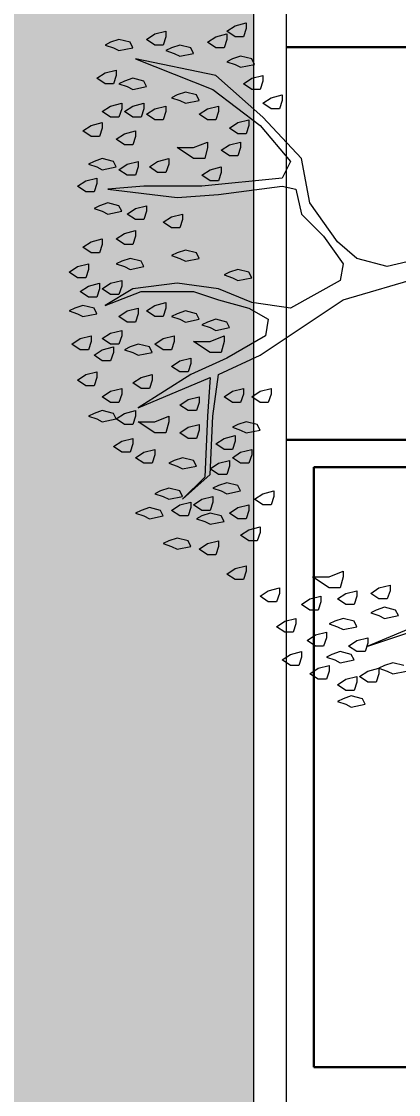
# Model space of a CAD drawing. Header units: millimetres. Extents: x 3006 to 6000, y 1661 to 3774.
# Drawn here: x 4733.035 to 4734.419, y 1850.971 to 1854.906 of the extents above; entities that cross this region are included whole.
import ezdxf

# ---------------------------------------------------------------- set-up
doc = ezdxf.new("R2010")
doc.units = ezdxf.units.MM
doc.header["$LTSCALE"] = 10
for name, color, linetype, lineweight in [('.20', 130, 'Continuous', 20), ('.30', 50, 'Continuous', 30), ('COTAS', 230, 'Continuous', 15), ('VEGETACION', 84, 'Continuous', 15)]:
    doc.layers.add(name, color=color, linetype=linetype, lineweight=lineweight)
doc.layers.add('.20 hachura', color=185, linetype='Continuous')
doc.styles.add('Texto Wilian', font='himalaya.ttf')
doc.dimstyles.new('Cota 1-200 Exter WMJ', dxfattribs={"dimtxt": 0.32, "dimasz": 0.13, "dimexe": 0.05, "dimexo": 0.3, "dimgap": 0.03, "dimtad": 1, "dimzin": 1, "dimtxsty": 'Texto Wilian', "dimblk": 'BOXFILLED', "dimcen": 0, "dimclrd": 230, "dimclre": 230, "dimclrt": 104, "dimazin": 0, "dimtfac": 1, "dimtix": 1, "dimtmove": 0, "dimatfit": 3, "dimfxl": 0.4, "dimfxlon": 1, "dimlwd": 20, "dimarcsym": 2})

# ---------------------------------------------------------------- blocks, each defined once
blk = doc.blocks.new('_BoxFilled')
at = {"color": 0, "linetype": 'ByBlock', "lineweight": -2}
blk.add_line((-0.5, 0), (-1, 0), dxfattribs=at)
at = {"color": 0, "linetype": 'ByBlock'}
blk.add_solid([(-0.5, 0.5), (0.5, 0.5), (-0.5, -0.5), (0.5, -0.5)], dxfattribs=at)
blk = doc.blocks.new('*D827')
at = {"layer": 'COTAS', "color": 230, "lineweight": -2, "ltscale": 10, "transparency": 16777216}
for p, q in [((4740.6899, 1932.7725), (4741.1399, 1932.7725)), ((4740.6899, 1832.7489), (4741.1399, 1832.7489))]:
    blk.add_line(p, q, dxfattribs=at)
at = {"layer": 'COTAS', "color": 230, "linetype": 'Continuous', "lineweight": 20, "ltscale": 10, "transparency": 16777216}
blk.add_line((4741.0899, 1832.8789), (4741.0899, 1932.6425), dxfattribs=at)
at = {"layer": 'Defpoints', "color": 0, "ltscale": 10, "transparency": 16777216}
for p in [(4739.9011, 1932.7725), (4741.0899, 1932.7725), (4734.4041, 1832.7489)]:
    blk.add_point(p, dxfattribs=at)
at = {"layer": 'COTAS', "color": 230, "lineweight": 20, "ltscale": 10, "transparency": 16777216, "xscale": 0.13, "yscale": 0.13, "zscale": 0.13}
for p, rotation in [((4741.0899, 1932.7725), 90), ((4741.0899, 1832.7489), 270)]:
    blk.add_blockref('_BoxFilled', p, dxfattribs=dict(at, rotation=rotation))
at = {"layer": 'COTAS', "color": 104, "ltscale": 10, "transparency": 16777216, "insert": (4740.8606, 1882.7607), "char_height": 0.32, "attachment_point": 5, "rotation": 90, "style": 'Texto Wilian'}
blk.add_mtext('100,02', dxfattribs=at)
blk = doc.blocks.new('asfgjkosdfgiosdjfg')
at = {"layer": 'VEGETACION'}
for p, q in [((1.7921, 18.0495), (1.8739, 18.0699)), ((1.8739, 18.0699), (1.8739, 18.029)), ((2.3239, 18.0699), (2.3853, 18.1109)), ((2.3853, 18.029), (2.3239, 18.0699)), ((2.3853, 18.1109), (2.4671, 18.1313)), ((2.4671, 18.0904), (2.4466, 18.029)), ((2.4671, 18.1313), (2.4671, 18.0904)), ((1.5262, 18.0086), (1.4648, 17.9881)), ((1.608, 17.9881), (1.5262, 18.0086)), ((1.7307, 18.0086), (1.7921, 18.0495)), ((1.7921, 17.9677), (1.7307, 18.0086)), ((1.8739, 18.029), (1.8534, 17.9677)), ((2.1807, 17.9881), (2.2421, 18.029)), ((2.2421, 18.029), (2.3239, 18.0495)), ((2.3239, 18.0086), (2.3034, 17.9472)), ((2.3239, 18.0495), (2.3239, 18.0086)), ((2.4466, 18.029), (2.3853, 18.029)), ((1.4648, 17.9881), (1.4239, 17.9677)), ((1.4239, 17.9677), (1.4852, 17.9472)), ((1.4852, 17.9472), (1.5262, 17.9268)), ((1.5262, 17.9268), (1.6284, 17.9472)), ((1.6284, 17.9472), (1.608, 17.9881)), ((1.8534, 17.9677), (1.7921, 17.9677)), ((1.9148, 17.9472), (1.8739, 17.9268)), ((1.8739, 17.9268), (1.9353, 17.9063)), ((1.9762, 17.9677), (1.9148, 17.9472)), ((2.058, 17.9472), (1.9762, 17.9677)), ((2.0784, 17.9063), (2.058, 17.9472)), ((2.2421, 17.9472), (2.1807, 17.9881)), ((2.3034, 17.9472), (2.2421, 17.9472)), ((1.6489, 17.8654), (2.2216, 17.6404)), ((2.2421, 17.7427), (1.6489, 17.8654)), ((1.9353, 17.9063), (1.9762, 17.8859)), ((1.9762, 17.8859), (2.0784, 17.9063)), ((2.3648, 17.8654), (2.3239, 17.8449)), ((2.3239, 17.8449), (2.3853, 17.8245)), ((2.4262, 17.8859), (2.3648, 17.8654)), ((2.508, 17.8654), (2.4262, 17.8859)), ((2.5284, 17.8245), (2.508, 17.8654)), ((1.3625, 17.7222), (1.4239, 17.7631)), ((1.4239, 17.7631), (1.5057, 17.7836)), ((1.5057, 17.7836), (1.5057, 17.7427)), ((2.3853, 17.8245), (2.4262, 17.804)), ((2.4262, 17.804), (2.5284, 17.8245)), ((1.4239, 17.6813), (1.3625, 17.7222)), ((1.4852, 17.6813), (1.4239, 17.6813)), ((1.5057, 17.7427), (1.4852, 17.6813)), ((1.5671, 17.7018), (1.5262, 17.6813)), ((1.5262, 17.6813), (1.5875, 17.6609)), ((1.6284, 17.7222), (1.5671, 17.7018)), ((1.7102, 17.7018), (1.6284, 17.7222)), ((1.7307, 17.6609), (1.7102, 17.7018)), ((2.5898, 17.4359), (2.2421, 17.7427)), ((2.4466, 17.6813), (2.508, 17.7222)), ((2.508, 17.6404), (2.4466, 17.6813)), ((2.508, 17.7222), (2.5898, 17.7427)), ((2.5898, 17.7018), (2.5694, 17.6404)), ((2.5898, 17.7427), (2.5898, 17.7018)), ((1.5875, 17.6609), (1.6284, 17.6404)), ((1.6284, 17.6404), (1.7307, 17.6609)), ((1.9557, 17.5995), (1.9148, 17.579)), ((2.0171, 17.6199), (1.9557, 17.5995)), ((2.0989, 17.5995), (2.0171, 17.6199)), ((2.1193, 17.5586), (2.0989, 17.5995)), ((2.2216, 17.6404), (2.5694, 17.3745)), ((2.5694, 17.6404), (2.508, 17.6404)), ((2.6512, 17.579), (2.733, 17.5995)), ((2.733, 17.5995), (2.733, 17.5586)), ((1.4034, 17.4768), (1.4648, 17.5177)), ((1.4648, 17.5177), (1.5466, 17.5381)), ((1.5466, 17.5381), (1.5466, 17.4972)), ((1.5671, 17.4768), (1.6284, 17.5177)), ((1.6284, 17.5177), (1.7102, 17.5381)), ((1.7102, 17.5381), (1.7102, 17.4972)), ((1.7921, 17.4972), (1.8739, 17.5177)), ((1.8739, 17.5177), (1.8739, 17.4768)), ((1.9148, 17.579), (1.9762, 17.5586)), ((1.9762, 17.5586), (2.0171, 17.5381)), ((2.0171, 17.5381), (2.1193, 17.5586)), ((2.1807, 17.4972), (2.2625, 17.5177)), ((2.2625, 17.5177), (2.2625, 17.4768)), ((2.5898, 17.5381), (2.6512, 17.579)), ((2.6512, 17.4972), (2.5898, 17.5381)), ((2.733, 17.5586), (2.7125, 17.4972)), ((1.4648, 17.4359), (1.4034, 17.4768)), ((1.5262, 17.4359), (1.4648, 17.4359)), ((1.5466, 17.4972), (1.5262, 17.4359)), ((1.6284, 17.4359), (1.5671, 17.4768)), ((1.6898, 17.4359), (1.6284, 17.4359)), ((1.7102, 17.4972), (1.6898, 17.4359)), ((1.7307, 17.4563), (1.7921, 17.4972)), ((1.7921, 17.4154), (1.7307, 17.4563)), ((1.8739, 17.4768), (1.8534, 17.4154)), ((2.1193, 17.4563), (2.1807, 17.4972)), ((2.1807, 17.4154), (2.1193, 17.4563)), ((2.2625, 17.4768), (2.2421, 17.4154)), ((2.8762, 17.129), (2.5898, 17.4359)), ((2.7125, 17.4972), (2.6512, 17.4972)), ((1.2602, 17.3336), (1.3216, 17.3745)), ((1.3216, 17.3745), (1.4034, 17.3949)), ((1.4034, 17.3949), (1.4034, 17.354)), ((1.8534, 17.4154), (1.7921, 17.4154)), ((2.2421, 17.4154), (2.1807, 17.4154)), ((2.3443, 17.354), (2.4057, 17.3949)), ((2.4057, 17.3949), (2.4875, 17.4154)), ((2.4875, 17.3745), (2.4671, 17.3131)), ((2.4875, 17.4154), (2.4875, 17.3745)), ((2.5694, 17.3745), (2.7944, 17.1086)), ((1.3216, 17.2927), (1.2602, 17.3336)), ((1.383, 17.2927), (1.3216, 17.2927)), ((1.4034, 17.354), (1.383, 17.2927)), ((1.5057, 17.2722), (1.5671, 17.3131)), ((1.5671, 17.3131), (1.6489, 17.3336)), ((1.6489, 17.2927), (1.6284, 17.2313)), ((1.6489, 17.3336), (1.6489, 17.2927)), ((2.4057, 17.3131), (2.3443, 17.354)), ((2.4671, 17.3131), (2.4057, 17.3131)), ((1.5671, 17.2313), (1.5057, 17.2722)), ((1.6284, 17.2313), (1.5671, 17.2313)), ((1.9557, 17.2109), (2.0784, 17.2109)), ((2.0784, 17.129), (1.9557, 17.2109)), ((2.0784, 17.2109), (2.1807, 17.2518)), ((2.1807, 17.2109), (2.1603, 17.129)), ((2.1807, 17.2518), (2.1807, 17.2109)), ((2.283, 17.1904), (2.3443, 17.2313)), ((2.3443, 17.2313), (2.4262, 17.2518)), ((2.4262, 17.2109), (2.4057, 17.1495)), ((2.4262, 17.2518), (2.4262, 17.2109)), ((1.4034, 17.129), (1.3421, 17.1086)), ((1.4852, 17.1086), (1.4034, 17.129)), ((1.8125, 17.1086), (1.8943, 17.129)), ((1.8943, 17.129), (1.8943, 17.0881)), ((2.1603, 17.129), (2.0784, 17.129)), ((2.3443, 17.1495), (2.283, 17.1904)), ((2.4057, 17.1495), (2.3443, 17.1495)), ((2.9375, 16.8018), (2.8762, 17.129)), ((1.3421, 17.1086), (1.3012, 17.0881)), ((1.3012, 17.0881), (1.3625, 17.0677)), ((1.3625, 17.0677), (1.4034, 17.0472)), ((1.4034, 17.0472), (1.5057, 17.0677)), ((1.5057, 17.0677), (1.4852, 17.1086)), ((1.5262, 17.0472), (1.5875, 17.0881)), ((1.5875, 17.0063), (1.5262, 17.0472)), ((1.5875, 17.0881), (1.6693, 17.1086)), ((1.6693, 17.0677), (1.6489, 17.0063)), ((1.6693, 17.1086), (1.6693, 17.0677)), ((1.7512, 17.0677), (1.8125, 17.1086)), ((1.8125, 17.0268), (1.7512, 17.0677)), ((1.8943, 17.0881), (1.8739, 17.0268)), ((2.1398, 17.0063), (2.2012, 17.0472)), ((2.2012, 17.0472), (2.283, 17.0677)), ((2.283, 17.0677), (2.283, 17.0268)), ((2.7944, 17.1086), (2.733, 16.9859)), ((1.2193, 16.9245), (1.2807, 16.9654)), ((1.2807, 16.9654), (1.3625, 16.9859)), ((1.3625, 16.9859), (1.3625, 16.9449)), ((1.6489, 17.0063), (1.5875, 17.0063)), ((1.8739, 17.0268), (1.8125, 17.0268)), ((2.2012, 16.9654), (2.1398, 17.0063)), ((2.733, 16.9859), (2.1398, 16.9245)), ((2.2625, 16.9654), (2.2012, 16.9654)), ((2.283, 17.0268), (2.2625, 16.9654)), ((1.2807, 16.8836), (1.2193, 16.9245)), ((1.3421, 16.8836), (1.2807, 16.8836)), ((1.3625, 16.9449), (1.3421, 16.8836)), ((1.7102, 16.9245), (1.4443, 16.904)), ((1.4443, 16.904), (1.9557, 16.8427)), ((2.1398, 16.9245), (1.7102, 16.9245)), ((2.2625, 16.8631), (2.733, 16.9245)), ((2.733, 16.9245), (2.8353, 16.904)), ((2.8353, 16.904), (2.8762, 16.7199)), ((1.4443, 16.8018), (1.383, 16.7813)), ((1.5262, 16.7813), (1.4443, 16.8018)), ((1.9557, 16.8427), (2.2625, 16.8631)), ((3.1421, 16.5154), (2.9375, 16.8018)), ((1.383, 16.7813), (1.3421, 16.7609)), ((1.3421, 16.7609), (1.4034, 16.7404)), ((1.4034, 16.7404), (1.4443, 16.7199)), ((1.4443, 16.7199), (1.5466, 16.7404)), ((1.5466, 16.7404), (1.5262, 16.7813)), ((1.5875, 16.7199), (1.6489, 16.7609)), ((1.6489, 16.7609), (1.7307, 16.7813)), ((1.7307, 16.7404), (1.7102, 16.679)), ((1.7307, 16.7813), (1.7307, 16.7404)), ((1.6489, 16.679), (1.5875, 16.7199)), ((1.7102, 16.679), (1.6489, 16.679)), ((1.8534, 16.6586), (1.9148, 16.6995)), ((1.9148, 16.6177), (1.8534, 16.6586)), ((1.9148, 16.6995), (1.9966, 16.7199)), ((1.9966, 16.679), (1.9762, 16.6177)), ((1.9966, 16.7199), (1.9966, 16.679)), ((2.8762, 16.7199), (3.0398, 16.5563)), ((1.5057, 16.5359), (1.5671, 16.5768)), ((1.5671, 16.5768), (1.6489, 16.5972)), ((1.6489, 16.5972), (1.6489, 16.5563)), ((1.9762, 16.6177), (1.9148, 16.6177)), ((1.2602, 16.4745), (1.3216, 16.5154)), ((1.3216, 16.5154), (1.4034, 16.5359)), ((1.4034, 16.4949), (1.383, 16.4336)), ((1.4034, 16.5359), (1.4034, 16.4949)), ((1.5671, 16.4949), (1.5057, 16.5359)), ((1.6284, 16.4949), (1.5671, 16.4949)), ((1.6489, 16.5563), (1.6284, 16.4949)), ((3.0398, 16.5563), (3.183, 16.3518)), ((3.2853, 16.3927), (3.1421, 16.5154)), ((1.3216, 16.4336), (1.2602, 16.4745)), ((1.383, 16.4336), (1.3216, 16.4336)), ((1.9557, 16.4336), (1.9148, 16.4131)), ((1.9148, 16.4131), (1.9762, 16.3927)), ((2.0171, 16.454), (1.9557, 16.4336)), ((2.0989, 16.4336), (2.0171, 16.454)), ((2.1193, 16.3927), (2.0989, 16.4336)), ((3.858, 16.4131), (3.5103, 16.3313)), ((1.158, 16.2904), (1.2193, 16.3313)), ((1.2193, 16.3313), (1.3012, 16.3518)), ((1.3012, 16.3518), (1.3012, 16.3109)), ((1.5466, 16.3722), (1.5057, 16.3518)), ((1.5057, 16.3518), (1.5671, 16.3313)), ((1.608, 16.3927), (1.5466, 16.3722)), ((1.5671, 16.3313), (1.608, 16.3109)), ((1.6898, 16.3722), (1.608, 16.3927)), ((1.608, 16.3109), (1.7102, 16.3313)), ((1.7102, 16.3313), (1.6898, 16.3722)), ((1.9762, 16.3927), (2.0171, 16.3722)), ((2.0171, 16.3722), (2.1193, 16.3927)), ((3.183, 16.3518), (3.1625, 16.229)), ((3.183, 16.0859), (4.0216, 16.3313)), ((3.5103, 16.3313), (3.2853, 16.3927)), ((1.2193, 16.2495), (1.158, 16.2904)), ((1.2807, 16.2495), (1.2193, 16.2495)), ((1.3012, 16.3109), (1.2807, 16.2495)), ((2.3443, 16.2904), (2.3034, 16.2699)), ((2.3034, 16.2699), (2.3648, 16.2495)), ((2.4057, 16.3109), (2.3443, 16.2904)), ((2.3648, 16.2495), (2.4057, 16.229)), ((2.4875, 16.2904), (2.4057, 16.3109)), ((2.4057, 16.229), (2.508, 16.2495)), ((2.508, 16.2495), (2.4875, 16.2904)), ((1.2398, 16.1472), (1.3012, 16.1881)), ((1.3012, 16.1881), (1.383, 16.2086)), ((1.383, 16.1677), (1.3625, 16.1063)), ((1.383, 16.2086), (1.383, 16.1677)), ((1.4034, 16.1677), (1.4648, 16.2086)), ((1.4648, 16.1268), (1.4034, 16.1677)), ((1.6284, 16.1677), (1.4239, 16.0449)), ((1.4648, 16.2086), (1.5466, 16.229)), ((1.5466, 16.1881), (1.5262, 16.1268)), ((1.5466, 16.229), (1.5466, 16.1881)), ((1.9557, 16.2086), (1.6284, 16.1677)), ((2.2625, 16.1677), (1.9557, 16.2086)), ((2.508, 16.0654), (2.2625, 16.1677)), ((3.1625, 16.229), (2.7944, 16.0245)), ((1.3012, 16.1063), (1.2398, 16.1472)), ((1.3625, 16.1063), (1.3012, 16.1063)), ((1.4239, 16.0449), (1.6898, 16.1472)), ((1.5262, 16.1268), (1.4648, 16.1268)), ((1.6898, 16.1472), (2.0784, 16.1472)), ((2.0784, 16.1472), (2.2625, 16.0859)), ((1.1989, 16.0245), (1.158, 16.004)), ((1.2602, 16.0449), (1.1989, 16.0245)), ((1.3421, 16.0245), (1.2602, 16.0449)), ((1.3625, 15.9836), (1.3421, 16.0245)), ((1.5875, 16.004), (1.6693, 16.0245)), ((1.6693, 16.0245), (1.6693, 15.9836)), ((1.7307, 16.004), (1.7921, 16.0449)), ((1.7921, 16.0449), (1.8739, 16.0654)), ((1.8739, 16.0245), (1.8534, 15.9631)), ((1.8739, 16.0654), (1.8739, 16.0245)), ((2.2625, 16.0859), (2.4875, 16.0245)), ((2.4875, 16.0245), (2.6307, 15.9427)), ((2.7944, 16.0245), (2.508, 16.0654)), ((2.5694, 15.6768), (3.183, 16.0859)), ((1.158, 16.004), (1.2193, 15.9836)), ((1.2193, 15.9836), (1.2602, 15.9631)), ((1.2602, 15.9631), (1.3625, 15.9836)), ((1.5262, 15.9631), (1.5875, 16.004)), ((1.5875, 15.9222), (1.5262, 15.9631)), ((1.6693, 15.9836), (1.6489, 15.9222)), ((1.7921, 15.9631), (1.7307, 16.004)), ((1.8534, 15.9631), (1.7921, 15.9631)), ((1.9557, 15.9836), (1.9148, 15.9631)), ((1.9148, 15.9631), (1.9762, 15.9427)), ((2.0171, 16.004), (1.9557, 15.9836)), ((1.9762, 15.9427), (2.0171, 15.9222)), ((2.0989, 15.9836), (2.0171, 16.004)), ((2.0171, 15.9222), (2.1193, 15.9427)), ((2.1193, 15.9427), (2.0989, 15.9836)), ((2.2421, 15.9427), (2.1807, 15.9222)), ((2.3239, 15.9222), (2.2421, 15.9427)), ((2.6307, 15.9427), (2.6103, 15.8199)), ((1.4648, 15.8404), (1.5466, 15.8609)), ((1.5466, 15.8609), (1.5466, 15.8199)), ((1.6489, 15.9222), (1.5875, 15.9222)), ((2.1807, 15.9222), (2.1398, 15.9018)), ((2.1398, 15.9018), (2.2012, 15.8813)), ((2.2012, 15.8813), (2.2421, 15.8609)), ((2.2421, 15.8609), (2.3443, 15.8813)), ((2.3443, 15.8813), (2.3239, 15.9222)), ((1.1784, 15.7586), (1.2398, 15.7995)), ((1.2398, 15.7995), (1.3216, 15.8199)), ((1.3216, 15.779), (1.3012, 15.7177)), ((1.3216, 15.8199), (1.3216, 15.779)), ((1.4034, 15.7995), (1.4648, 15.8404)), ((1.4648, 15.7586), (1.4034, 15.7995)), ((1.5466, 15.8199), (1.5262, 15.7586)), ((1.7921, 15.7586), (1.8534, 15.7995)), ((1.8534, 15.7995), (1.9353, 15.8199)), ((1.9353, 15.779), (1.9148, 15.7177)), ((1.9353, 15.8199), (1.9353, 15.779)), ((2.0784, 15.779), (2.2012, 15.779)), ((2.2012, 15.6972), (2.0784, 15.779)), ((2.2012, 15.779), (2.3034, 15.8199)), ((2.3034, 15.779), (2.283, 15.6972)), ((2.3034, 15.8199), (2.3034, 15.779)), ((2.6103, 15.8199), (2.3239, 15.6563)), ((1.2398, 15.7177), (1.1784, 15.7586)), ((1.3012, 15.7177), (1.2398, 15.7177)), ((1.3421, 15.6768), (1.4034, 15.7177)), ((1.4034, 15.7177), (1.4852, 15.7381)), ((1.5262, 15.7586), (1.4648, 15.7586)), ((1.4852, 15.6972), (1.4648, 15.6359)), ((1.4852, 15.7381), (1.4852, 15.6972)), ((1.608, 15.7381), (1.5671, 15.7177)), ((1.5671, 15.7177), (1.6284, 15.6972)), ((1.6693, 15.7586), (1.608, 15.7381)), ((1.6284, 15.6972), (1.6693, 15.6768)), ((1.7512, 15.7381), (1.6693, 15.7586)), ((1.6693, 15.6768), (1.7716, 15.6972)), ((1.7716, 15.6972), (1.7512, 15.7381)), ((1.8534, 15.7177), (1.7921, 15.7586)), ((1.9148, 15.7177), (1.8534, 15.7177)), ((2.283, 15.6972), (2.2012, 15.6972)), ((1.4034, 15.6359), (1.3421, 15.6768)), ((1.4648, 15.6359), (1.4034, 15.6359)), ((1.9148, 15.5949), (1.9762, 15.6359)), ((1.9762, 15.6359), (2.058, 15.6563)), ((2.058, 15.6154), (2.0375, 15.554)), ((2.3239, 15.6563), (2.058, 15.5336)), ((2.058, 15.6563), (2.058, 15.6154)), ((2.2625, 15.5336), (2.5694, 15.6768)), ((1.2193, 15.4927), (1.2807, 15.5336)), ((1.2807, 15.5336), (1.3625, 15.554)), ((1.3625, 15.554), (1.3625, 15.5131)), ((2.058, 15.5336), (1.6693, 15.2881)), ((1.6898, 15.5131), (1.7716, 15.5336)), ((1.7716, 15.5336), (1.7716, 15.4927)), ((1.9762, 15.554), (1.9148, 15.5949)), ((2.0375, 15.554), (1.9762, 15.554)), ((2.2216, 15.2268), (2.2625, 15.5336)), ((1.2807, 15.4518), (1.2193, 15.4927)), ((1.3625, 15.5131), (1.3421, 15.4518)), ((1.6284, 15.4722), (1.6898, 15.5131)), ((1.6898, 15.4313), (1.6284, 15.4722)), ((1.6693, 15.2881), (2.2012, 15.5131)), ((1.7716, 15.4927), (1.7512, 15.4313)), ((2.2012, 15.5131), (2.1807, 15.2268)), ((1.3421, 15.4518), (1.2807, 15.4518)), ((1.4034, 15.3699), (1.4648, 15.4109)), ((1.4648, 15.4109), (1.5466, 15.4313)), ((1.5466, 15.3904), (1.5262, 15.329)), ((1.5466, 15.4313), (1.5466, 15.3904)), ((1.7512, 15.4313), (1.6898, 15.4313)), ((2.3034, 15.3699), (2.3648, 15.4109)), ((2.3648, 15.4109), (2.4466, 15.4313)), ((2.4466, 15.3904), (2.4262, 15.329)), ((2.4466, 15.4313), (2.4466, 15.3904)), ((2.508, 15.3699), (2.5694, 15.4109)), ((2.5694, 15.4109), (2.6512, 15.4313)), ((2.6512, 15.3904), (2.6307, 15.329)), ((2.6512, 15.4313), (2.6512, 15.3904)), ((1.4648, 15.329), (1.4034, 15.3699)), ((1.5262, 15.329), (1.4648, 15.329)), ((1.9762, 15.3086), (2.0375, 15.3495)), ((2.0375, 15.2677), (1.9762, 15.3086)), ((2.0375, 15.3495), (2.1193, 15.3699)), ((2.1193, 15.329), (2.0989, 15.2677)), ((2.1193, 15.3699), (2.1193, 15.329)), ((2.3648, 15.329), (2.3034, 15.3699)), ((2.4262, 15.329), (2.3648, 15.329)), ((2.5694, 15.329), (2.508, 15.3699)), ((2.6307, 15.329), (2.5694, 15.329)), ((1.3421, 15.2472), (1.3012, 15.2268)), ((1.3012, 15.2268), (1.3625, 15.2063)), ((1.4034, 15.2677), (1.3421, 15.2472)), ((1.4852, 15.2472), (1.4034, 15.2677)), ((1.5057, 15.2063), (1.4852, 15.2472)), ((1.5057, 15.2063), (1.5671, 15.2472)), ((1.5671, 15.2472), (1.6489, 15.2677)), ((1.6489, 15.2268), (1.6284, 15.1654)), ((1.6489, 15.2677), (1.6489, 15.2268)), ((1.7921, 15.1859), (1.8943, 15.2268)), ((1.8943, 15.2268), (1.8943, 15.1859)), ((2.0989, 15.2677), (2.0375, 15.2677)), ((2.1807, 15.2268), (2.1603, 14.7768)), ((2.2012, 14.7972), (2.2216, 15.2268)), ((1.3625, 15.2063), (1.4034, 15.1859)), ((1.4034, 15.1859), (1.5057, 15.2063)), ((1.5671, 15.1654), (1.5057, 15.2063)), ((1.6284, 15.1654), (1.5671, 15.1654)), ((1.7921, 15.104), (1.6693, 15.1859)), ((1.6693, 15.1859), (1.7921, 15.1859)), ((1.8943, 15.1859), (1.8739, 15.104)), ((1.9762, 15.104), (2.0375, 15.145)), ((2.0375, 15.145), (2.1193, 15.1654)), ((2.1193, 15.1654), (2.1193, 15.1245)), ((2.4057, 15.1654), (2.3648, 15.145)), ((2.3648, 15.145), (2.4262, 15.1245)), ((2.4671, 15.1859), (2.4057, 15.1654)), ((2.5489, 15.1654), (2.4671, 15.1859)), ((2.5694, 15.1245), (2.5489, 15.1654)), ((1.5466, 15.0427), (1.6284, 15.0631)), ((1.6284, 15.0631), (1.6284, 15.0222)), ((1.8739, 15.104), (1.7921, 15.104)), ((2.0375, 15.0631), (1.9762, 15.104)), ((2.0989, 15.0631), (2.0375, 15.0631)), ((2.1193, 15.1245), (2.0989, 15.0631)), ((2.2421, 15.0222), (2.3034, 15.0631)), ((2.3034, 15.0631), (2.3853, 15.0836)), ((2.3853, 15.0836), (2.3853, 15.0427)), ((2.4262, 15.1245), (2.4671, 15.104)), ((2.4671, 15.104), (2.5694, 15.1245)), ((1.4852, 15.0018), (1.5466, 15.0427)), ((1.5466, 14.9609), (1.4852, 15.0018)), ((1.6284, 15.0222), (1.608, 14.9609)), ((1.7102, 14.9609), (1.7921, 14.9813)), ((1.7921, 14.9813), (1.7921, 14.9404)), ((2.3034, 14.9813), (2.2421, 15.0222)), ((2.3648, 14.9813), (2.3034, 14.9813)), ((2.3853, 15.0427), (2.3648, 14.9813)), ((2.4262, 14.9609), (2.508, 14.9813)), ((2.508, 14.9813), (2.508, 14.9404)), ((1.608, 14.9609), (1.5466, 14.9609)), ((1.6489, 14.92), (1.7102, 14.9609)), ((1.7102, 14.879), (1.6489, 14.92)), ((1.7921, 14.9404), (1.7716, 14.879)), ((1.9353, 14.8995), (1.8943, 14.879)), ((1.9966, 14.92), (1.9353, 14.8995)), ((2.0784, 14.8995), (1.9966, 14.92)), ((2.0989, 14.8586), (2.0784, 14.8995)), ((2.2625, 14.879), (2.3443, 14.8995)), ((2.3443, 14.8995), (2.3443, 14.8586)), ((2.3648, 14.92), (2.4262, 14.9609)), ((2.4262, 14.879), (2.3648, 14.92)), ((2.508, 14.9404), (2.4875, 14.879)), ((1.7716, 14.879), (1.7102, 14.879)), ((1.8943, 14.879), (1.9557, 14.8586)), ((1.9557, 14.8586), (1.9966, 14.8381)), ((1.9966, 14.8381), (2.0989, 14.8586)), ((2.2012, 14.8381), (2.2625, 14.879)), ((2.2625, 14.7972), (2.2012, 14.8381)), ((2.3443, 14.8586), (2.3239, 14.7972)), ((2.4875, 14.879), (2.4262, 14.879)), ((1.9966, 14.6131), (2.2012, 14.7972)), ((2.1603, 14.7768), (1.9966, 14.6131)), ((2.3239, 14.7972), (2.2625, 14.7972)), ((1.833, 14.6745), (1.7921, 14.654)), ((1.8943, 14.695), (1.833, 14.6745)), ((1.9762, 14.6745), (1.8943, 14.695)), ((1.9966, 14.6336), (1.9762, 14.6745)), ((2.2625, 14.7154), (2.2216, 14.695)), ((2.2216, 14.695), (2.283, 14.6745)), ((2.3239, 14.7359), (2.2625, 14.7154)), ((2.283, 14.6745), (2.3239, 14.654)), ((2.4057, 14.7154), (2.3239, 14.7359)), ((2.3239, 14.654), (2.4262, 14.6745)), ((2.4262, 14.6745), (2.4057, 14.7154)), ((2.5898, 14.654), (2.6716, 14.6745)), ((2.6716, 14.6745), (2.6716, 14.6336)), ((1.7921, 14.654), (1.8534, 14.6336)), ((1.8534, 14.6336), (1.8943, 14.6131)), ((1.8943, 14.6131), (1.9966, 14.6336)), ((1.9762, 14.5722), (2.058, 14.5927)), ((2.058, 14.5927), (2.058, 14.5518)), ((2.0784, 14.5722), (2.1398, 14.6131)), ((2.1398, 14.6131), (2.2216, 14.6336)), ((2.2216, 14.5927), (2.2012, 14.5313)), ((2.2216, 14.6336), (2.2216, 14.5927)), ((2.5284, 14.6131), (2.5898, 14.654)), ((2.5898, 14.5722), (2.5284, 14.6131)), ((2.6716, 14.6336), (2.6512, 14.5722)), ((1.6898, 14.5313), (1.6489, 14.5109)), ((1.6489, 14.5109), (1.7102, 14.4904)), ((1.7512, 14.5518), (1.6898, 14.5313)), ((1.833, 14.5313), (1.7512, 14.5518)), ((1.8534, 14.4904), (1.833, 14.5313)), ((1.9148, 14.5313), (1.9762, 14.5722)), ((1.9762, 14.4904), (1.9148, 14.5313)), ((2.058, 14.5518), (2.0375, 14.4904)), ((2.1398, 14.5313), (2.0784, 14.5722)), ((2.2012, 14.5313), (2.1398, 14.5313)), ((2.2012, 14.5109), (2.1398, 14.4904)), ((2.283, 14.4904), (2.2012, 14.5109)), ((2.3443, 14.5109), (2.4057, 14.5518)), ((2.4057, 14.47), (2.3443, 14.5109)), ((2.4057, 14.5518), (2.4875, 14.5722)), ((2.4875, 14.5313), (2.4671, 14.47)), ((2.4875, 14.5722), (2.4875, 14.5313)), ((2.6512, 14.5722), (2.5898, 14.5722)), ((1.7102, 14.4904), (1.7512, 14.47)), ((1.7512, 14.47), (1.8534, 14.4904)), ((2.0375, 14.4904), (1.9762, 14.4904)), ((2.1398, 14.4904), (2.0989, 14.47)), ((2.0989, 14.47), (2.1603, 14.4495)), ((2.1603, 14.4495), (2.2012, 14.429)), ((2.2012, 14.429), (2.3034, 14.4495)), ((2.3034, 14.4495), (2.283, 14.4904)), ((2.4671, 14.47), (2.4057, 14.47)), ((2.4262, 14.3472), (2.4875, 14.3881)), ((2.4875, 14.3063), (2.4262, 14.3472)), ((2.4875, 14.3881), (2.5694, 14.4086)), ((2.5694, 14.3677), (2.5489, 14.3063)), ((2.5694, 14.4086), (2.5694, 14.3677)), ((1.8943, 14.3063), (1.8534, 14.2859)), ((1.8534, 14.2859), (1.9148, 14.2654)), ((1.9557, 14.3268), (1.8943, 14.3063)), ((1.9148, 14.2654), (1.9557, 14.245)), ((2.0375, 14.3063), (1.9557, 14.3268)), ((1.9557, 14.245), (2.058, 14.2654)), ((2.058, 14.2654), (2.0375, 14.3063)), ((2.1193, 14.245), (2.1807, 14.2859)), ((2.1807, 14.2859), (2.2625, 14.3063)), ((2.2625, 14.2654), (2.2421, 14.204)), ((2.2625, 14.3063), (2.2625, 14.2654)), ((2.5489, 14.3063), (2.4875, 14.3063)), ((2.1807, 14.204), (2.1193, 14.245)), ((2.2421, 14.204), (2.1807, 14.204)), ((2.3853, 14.1018), (2.4671, 14.1222)), ((2.4671, 14.1222), (2.4671, 14.0813)), ((2.3239, 14.0609), (2.3853, 14.1018)), ((2.3853, 14.02), (2.3239, 14.0609)), ((2.4671, 14.0813), (2.4466, 14.02)), ((2.958, 14.0404), (3.0807, 14.0404)), ((3.0807, 13.9586), (2.958, 14.0404)), ((3.0807, 14.0404), (3.183, 14.0813)), ((3.183, 14.0404), (3.1625, 13.9586)), ((3.183, 14.0813), (3.183, 14.0404)), ((2.4466, 14.02), (2.3853, 14.02)), ((2.6307, 13.9381), (2.7125, 13.9586)), ((2.7125, 13.9586), (2.7125, 13.9177)), ((3.1625, 13.9586), (3.0807, 13.9586)), ((3.3875, 13.9177), (3.4489, 13.9586)), ((3.4489, 13.9586), (3.5307, 13.979)), ((3.5307, 13.979), (3.5307, 13.9381)), ((2.5694, 13.8972), (2.6307, 13.9381)), ((2.6307, 13.8563), (2.5694, 13.8972)), ((2.7125, 13.9177), (2.6921, 13.8563)), ((2.8762, 13.8359), (2.9375, 13.8768)), ((2.9375, 13.8768), (3.0194, 13.8972)), ((3.0194, 13.8972), (3.0194, 13.8563)), ((3.1421, 13.8768), (3.2035, 13.9177)), ((3.2035, 13.8359), (3.1421, 13.8768)), ((3.2035, 13.9177), (3.2853, 13.9381)), ((3.2853, 13.8972), (3.2648, 13.8359)), ((3.2853, 13.9381), (3.2853, 13.8972)), ((3.4489, 13.8768), (3.3875, 13.9177)), ((3.5103, 13.8768), (3.4489, 13.8768)), ((3.5307, 13.9381), (3.5103, 13.8768)), ((2.6921, 13.8563), (2.6307, 13.8563)), ((2.9375, 13.795), (2.8762, 13.8359)), ((2.9989, 13.795), (2.9375, 13.795)), ((3.0194, 13.8563), (2.9989, 13.795)), ((3.2648, 13.8359), (3.2035, 13.8359)), ((4.0012, 13.795), (3.3671, 13.529)), ((3.4285, 13.795), (3.3875, 13.7745)), ((3.4898, 13.8154), (3.4285, 13.795)), ((3.5716, 13.795), (3.4898, 13.8154)), ((3.5921, 13.754), (3.5716, 13.795)), ((2.6921, 13.6722), (2.7534, 13.7131)), ((2.7534, 13.7131), (2.8353, 13.7336)), ((2.8353, 13.7336), (2.8353, 13.6927)), ((3.1216, 13.7131), (3.0807, 13.6927)), ((3.183, 13.7336), (3.1216, 13.7131)), ((3.2648, 13.7131), (3.183, 13.7336)), ((3.2853, 13.6722), (3.2648, 13.7131)), ((3.3671, 13.529), (3.9807, 13.7336)), ((3.3875, 13.7745), (3.4489, 13.754)), ((3.4489, 13.754), (3.4898, 13.7336)), ((3.4898, 13.7336), (3.5921, 13.754)), ((2.7534, 13.6313), (2.6921, 13.6722)), ((2.8148, 13.6313), (2.7534, 13.6313)), ((2.8353, 13.6927), (2.8148, 13.6313)), ((2.9785, 13.6109), (3.0603, 13.6313)), ((3.0603, 13.6313), (3.0603, 13.5904)), ((3.0807, 13.6927), (3.1421, 13.6722)), ((3.1421, 13.6722), (3.183, 13.6518)), ((3.183, 13.6518), (3.2853, 13.6722)), ((2.9171, 13.57), (2.9785, 13.6109)), ((2.9785, 13.529), (2.9171, 13.57)), ((3.0603, 13.5904), (3.0398, 13.529)), ((3.2239, 13.529), (3.2853, 13.57)), ((3.2853, 13.57), (3.3671, 13.5904)), ((3.3671, 13.5904), (3.3671, 13.5495)), ((2.7944, 13.4677), (2.8762, 13.4881)), ((2.8762, 13.4881), (2.8762, 13.4472)), ((3.0398, 13.529), (2.9785, 13.529)), ((3.1625, 13.4881), (3.1012, 13.4677)), ((3.2444, 13.4677), (3.1625, 13.4881)), ((3.2853, 13.4881), (3.2239, 13.529)), ((3.3466, 13.4881), (3.2853, 13.4881)), ((3.3671, 13.5495), (3.3466, 13.4881)), ((2.733, 13.4268), (2.7944, 13.4677)), ((2.7944, 13.3859), (2.733, 13.4268)), ((2.8762, 13.4472), (2.8557, 13.3859)), ((3.1012, 13.4677), (3.0603, 13.4472)), ((3.0603, 13.4472), (3.1216, 13.4268)), ((3.1216, 13.4268), (3.1625, 13.4063)), ((3.1625, 13.4063), (3.2648, 13.4268)), ((3.2648, 13.4268), (3.2444, 13.4677)), ((3.5512, 13.4063), (3.4898, 13.3859)), ((3.633, 13.3859), (3.5512, 13.4063)), ((2.8557, 13.3859), (2.7944, 13.3859)), ((2.9375, 13.3245), (2.9989, 13.3654)), ((2.9989, 13.2836), (2.9375, 13.3245)), ((2.9989, 13.3654), (3.0807, 13.3859)), ((3.0807, 13.345), (3.0603, 13.2836)), ((3.0807, 13.3859), (3.0807, 13.345)), ((3.3057, 13.304), (3.3671, 13.345)), ((3.3671, 13.345), (3.4489, 13.3654)), ((3.4489, 13.3245), (3.4285, 13.2631)), ((3.4898, 13.3859), (3.4489, 13.3654)), ((3.4489, 13.3654), (3.5103, 13.345)), ((3.4489, 13.3654), (3.4489, 13.3245)), ((3.5103, 13.345), (3.5512, 13.3245)), ((3.5512, 13.3245), (3.6535, 13.345)), ((3.0603, 13.2836), (2.9989, 13.2836)), ((3.1421, 13.2427), (3.2035, 13.2836)), ((3.2035, 13.2018), (3.1421, 13.2427)), ((3.2035, 13.2836), (3.2853, 13.304)), ((3.2853, 13.2631), (3.2648, 13.2018)), ((3.2853, 13.304), (3.2853, 13.2631)), ((3.3671, 13.2631), (3.3057, 13.304)), ((3.4285, 13.2631), (3.3671, 13.2631)), ((3.2444, 13.1609), (3.183, 13.1404)), ((3.2648, 13.2018), (3.2035, 13.2018)), ((3.3262, 13.1404), (3.2444, 13.1609)), ((3.183, 13.1404), (3.1421, 13.12)), ((3.1421, 13.12), (3.2035, 13.0995)), ((3.2035, 13.0995), (3.2444, 13.079)), ((3.2444, 13.079), (3.3466, 13.0995)), ((3.3466, 13.0995), (3.3262, 13.1404))]:
    blk.add_line(p, q, dxfattribs=at)

msp = doc.modelspace()

# ---------------------------------------------------------------- hatches: boundary and pattern name
at = {"layer": '.20 hachura'}
h = msp.add_hatch(dxfattribs=at)
h.set_pattern_fill('AR-HBONE', color=185, scale=0.0015)
h.paths.add_polyline_path([(4735.6119, 1886.191), (4734.4119, 1886.191), (4734.4119, 1887.391), (4735.6119, 1887.391)], flags=16)
h.paths.add_polyline_path([(4734.3769, 1832.891), (4734.3769, 1832.6068), (4733.8386, 1832.6068), (4733.8386, 1832.891)])
h.paths.add_polyline_path([(4735.7319, 1884.9689), (4739.0078, 1884.9689), (4739.0077, 1885.0974), (4737.8077, 1885.7003), (4737.8077, 1887.8846), (4739.0077, 1888.4846), (4739.0079, 1888.591), (4733.8879, 1888.591), (4733.8873, 1890.5174), (4732.7873, 1891.1174), (4732.7873, 1892.4174), (4733.8873, 1893.0174), (4733.8879, 1932.7679), (4731.8879, 1932.766), (4731.8879, 1837.8689), (4681.4903, 1837.8689), (4676.6592, 1842.7), (4655.4826, 1842.6789), (4650.6726, 1837.8689), (4617.0095, 1837.8689), (4617.0095, 1835.8689), (4648.6726, 1835.8689), (4648.2489, 1835.4452), (4649.3096, 1834.3845), (4650.7939, 1835.8689), (4714.8578, 1835.8689), (4714.4341, 1835.4452), (4715.4948, 1834.3845), (4716.9791, 1835.8689), (4732.4123, 1835.8689), (4732.4123, 1827.6489), (4732.9123, 1827.6489), (4733.5123, 1828.8489), (4735.0123, 1828.8489), (4735.6123, 1827.6489), (4736.1094, 1827.6489), (4736.1094, 1830.5489), (4739.0077, 1830.5489), (4739.0077, 1831.1459), (4737.8077, 1831.7459), (4737.8077, 1833.2459), (4739.0077, 1833.8459), (4739.0077, 1834.3459), (4736.7637, 1834.3459), (4733.8879, 1837.2218), (4733.8879, 1857.411), (4733.8879, 1859.071), (4733.8879, 1880.5489), (4732.7879, 1881.1489), (4732.7879, 1882.4489), (4733.8879, 1883.0489), (4733.8879, 1884.9689), (4734.2919, 1884.9689)])

# ---------------------------------------------------------------- linework, layer by layer
at = {"layer": '.20', "color": 130, "lineweight": 20}
for p, q in [((4733.8879, 1837.2218), (4733.8879, 1857.411)), ((4734.0079, 1837.2715), (4734.0079, 1857.311))]:
    msp.add_line(p, q, dxfattribs=at)
at = {"layer": '.30', "color": 50, "lineweight": 30}
for p, q in [((4734.0079, 1854.811), (4739.008, 1854.811)), ((4739.008, 1853.371), (4734.0079, 1853.371)), ((4734.1079, 1853.271), (4739.008, 1853.271)), ((4734.1079, 1851.071), (4734.1079, 1853.271)), ((4739.008, 1851.071), (4734.1079, 1851.071))]:
    msp.add_line(p, q, dxfattribs=at)

# ---------------------------------------------------------------- block references
at = {"xscale": 0.4964757844146342, "yscale": 0.4964757844146342, "zscale": 0.4964757844146342}
msp.add_blockref('asfgjkosdfgiosdjfg', (4732.635, 1845.8985), dxfattribs=at)

# ---------------------------------------------------------------- dimensions: what is measured, and where the dimension line sits
at = {"layer": 'COTAS', "ltscale": 10}
dim = msp.add_linear_dim(base=(4741.0899, 1932.7725), p1=(4734.4041, 1832.7489), p2=(4739.9011, 1932.7725), angle=90, dimstyle='Cota 1-200 Exter WMJ', dxfattribs=at)
dim.commit()
dim.dimension.update_dxf_attribs({"geometry": '*D827', "text_midpoint": (4740.8606, 1882.7607)})

doc.saveas('drawing.dxf')
